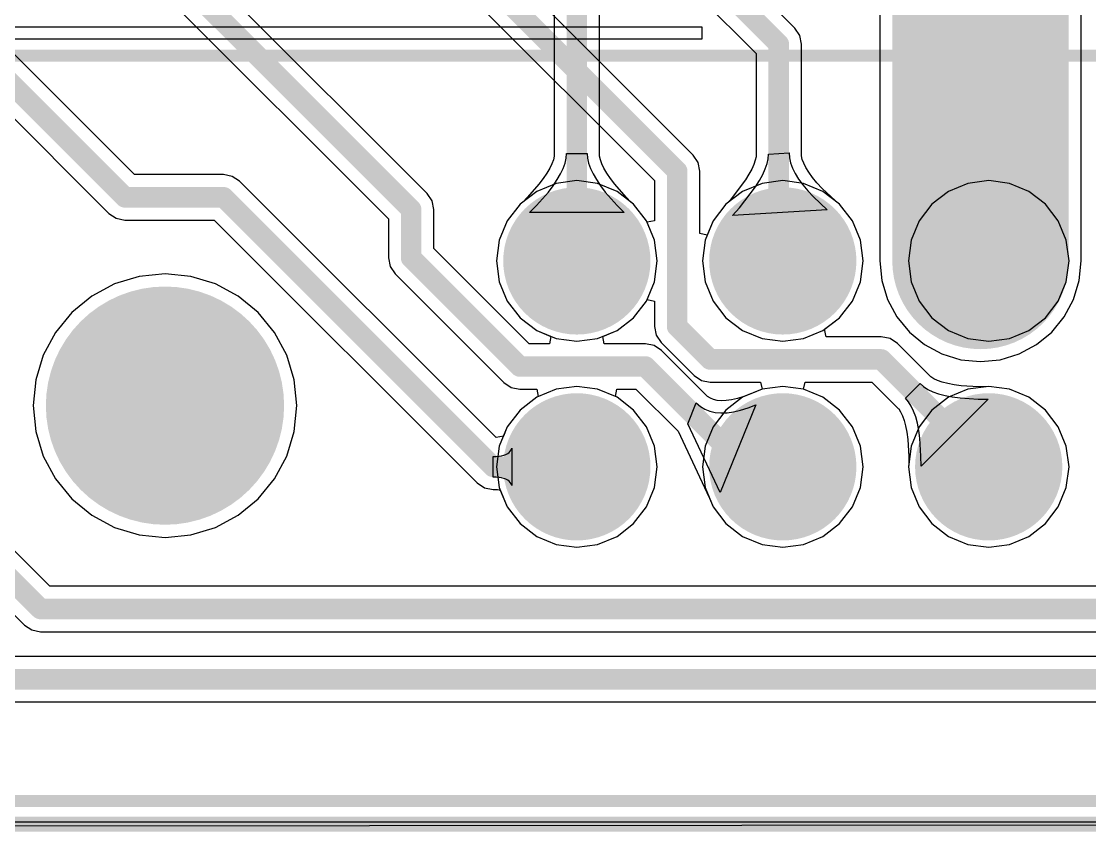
# Model space of a CAD drawing. Header units: millimetres. Extents: x 0.26 to 7.33, y 1.06 to 4.59.
# Drawn here: x 3.078 to 3.793, y 1.665 to 2.207 of the extents above; entities that cross this region are included whole.
import ezdxf

# ---------------------------------------------------------------- set-up
doc = ezdxf.new("R2010")
doc.units = ezdxf.units.MM
doc.header["$MEASUREMENT"] = 0
for name, color, linetype in [('BottomLayer', 5, 'Continuous'), ('BottomSolder', 6, 'Continuous'), ('Mechanical20', 56, 'Continuous'), ('MultiLayer', 9, 'Continuous'), ('PadHoleLayer', 156, 'Continuous'), ('TopLayer', 1, 'Continuous'), ('TopOverlay', 2, 'Continuous'), ('TopSolder', 216, 'Continuous')]:
    doc.layers.add(name, color=color, linetype=linetype)

# ---------------------------------------------------------------- blocks, each defined once
blk = doc.blocks.new('MX150_20_PIN_32')
at = {"layer": 'BottomLayer'}
for points, const_width in [([(-0.64272, 0.0689, 1), (-0.59744, 0.0689, 1)], 0.04528), ([(-0.50492, 0.0689, 1), (-0.45965, 0.0689, 1)], 0.04528), ([(-0.36713, 0.0689, 1), (-0.32185, 0.0689, 1)], 0.04528), ([(-0.91437, -0.02795, 1), (-0.87697, -0.02795, 1)], 0.0374), ([(-0.64272, -0.0689, 1), (-0.59744, -0.0689, 1)], 0.04528), ([(-0.50492, -0.0689, 1), (-0.45965, -0.0689, 1)], 0.04528), ([(-0.36713, -0.0689, 1), (-0.32185, -0.0689, 1)], 0.04528)]:
    blk.add_lwpolyline(points, format="xyb", close=True, dxfattribs=dict(at, const_width=const_width))
at = {"layer": 'BottomSolder'}
for points, const_width in [([(-0.64472, 0.0689, 1), (-0.59544, 0.0689, 1)], 0.04928), ([(-0.50692, 0.0689, 1), (-0.45765, 0.0689, 1)], 0.04928), ([(-0.36913, 0.0689, 1), (-0.31985, 0.0689, 1)], 0.04928), ([(-0.91637, -0.02795, 1), (-0.87497, -0.02795, 1)], 0.0414), ([(-0.64472, -0.0689, 1), (-0.59544, -0.0689, 1)], 0.04928), ([(-0.50692, -0.0689, 1), (-0.45765, -0.0689, 1)], 0.04928), ([(-0.36913, -0.0689, 1), (-0.31985, -0.0689, 1)], 0.04928)]:
    blk.add_lwpolyline(points, format="xyb", close=True, dxfattribs=dict(at, const_width=const_width))
at = {"layer": 'MultiLayer'}
for points, const_width in [([(-0.64272, 0.0689, 1), (-0.59744, 0.0689, 1)], 0.04528), ([(-0.50492, 0.0689, 1), (-0.45965, 0.0689, 1)], 0.04528), ([(-0.36713, 0.0689, 1), (-0.32185, 0.0689, 1)], 0.04528), ([(-0.91437, -0.02795, 1), (-0.87697, -0.02795, 1)], 0.0374), ([(-0.64272, -0.0689, 1), (-0.59744, -0.0689, 1)], 0.04528), ([(-0.50492, -0.0689, 1), (-0.45965, -0.0689, 1)], 0.04528), ([(-0.36713, -0.0689, 1), (-0.32185, -0.0689, 1)], 0.04528)]:
    blk.add_lwpolyline(points, format="xyb", close=True, dxfattribs=dict(at, const_width=const_width))
at = {"layer": 'PadHoleLayer'}
for points, const_width in [([(-0.63583, 0.0689, 1), (-0.60433, 0.0689, 1)], 0.0315), ([(-0.49803, 0.0689, 1), (-0.46654, 0.0689, 1)], 0.0315), ([(-0.36024, 0.0689, 1), (-0.32874, 0.0689, 1)], 0.0315), ([(-0.93553, -0.02795, 1), (-0.85581, -0.02795, 1)], 0.07972), ([(-0.63583, -0.0689, 1), (-0.60433, -0.0689, 1)], 0.0315), ([(-0.49803, -0.0689, 1), (-0.46654, -0.0689, 1)], 0.0315), ([(-0.36024, -0.0689, 1), (-0.32874, -0.0689, 1)], 0.0315)]:
    blk.add_lwpolyline(points, format="xyb", close=True, dxfattribs=dict(at, const_width=const_width))
at = {"layer": 'TopLayer'}
for points, const_width in [([(-0.64272, 0.0689, 1), (-0.59744, 0.0689, 1)], 0.04528), ([(-0.50492, 0.0689, 1), (-0.45965, 0.0689, 1)], 0.04528), ([(-0.36713, 0.0689, 1), (-0.32185, 0.0689, 1)], 0.04528), ([(-0.91437, -0.02795, 1), (-0.87697, -0.02795, 1)], 0.0374), ([(-0.64272, -0.0689, 1), (-0.59744, -0.0689, 1)], 0.04528), ([(-0.50492, -0.0689, 1), (-0.45965, -0.0689, 1)], 0.04528), ([(-0.36713, -0.0689, 1), (-0.32185, -0.0689, 1)], 0.04528)]:
    blk.add_lwpolyline(points, format="xyb", close=True, dxfattribs=dict(at, const_width=const_width))
at = {"layer": 'TopOverlay', "const_width": 0.008}
for points in [[(-1.08622, 0.2063), (1.0878, 0.2063)], [(-1.08622, -0.29252), (1.0878, -0.29252)]]:
    blk.add_lwpolyline(points, dxfattribs=at)
at = {"layer": 'TopSolder'}
for points, const_width in [([(-0.64472, 0.0689, 1), (-0.59544, 0.0689, 1)], 0.04928), ([(-0.50692, 0.0689, 1), (-0.45765, 0.0689, 1)], 0.04928), ([(-0.36913, 0.0689, 1), (-0.31985, 0.0689, 1)], 0.04928), ([(-0.91637, -0.02795, 1), (-0.87497, -0.02795, 1)], 0.0414), ([(-0.64472, -0.0689, 1), (-0.59544, -0.0689, 1)], 0.04928), ([(-0.50692, -0.0689, 1), (-0.45765, -0.0689, 1)], 0.04928), ([(-0.36913, -0.0689, 1), (-0.31985, -0.0689, 1)], 0.04928)]:
    blk.add_lwpolyline(points, format="xyb", close=True, dxfattribs=dict(at, const_width=const_width))

msp = doc.modelspace()

# ---------------------------------------------------------------- linework, layer by layer
at = {"layer": 'BottomLayer'}
for p, q in [((3.52773, 2.11773), (3.11073, 2.53473)), ((3.08927, 2.51327), (3.50182, 2.10071)), ((3.59573, 2.20273), (3.40818, 2.39029)), ((3.38227, 2.37327), (3.56982, 2.18571)), ((3.59903, 2.19781), (3.59573, 2.20273)), ((3.60018, 2.192), (3.59903, 2.19781)), ((3.60018, 2.11778), (3.60018, 2.192)), ((3.56982, 2.18571), (3.56982, 2.11697)), ((3.53103, 2.11281), (3.52773, 2.11773)), ((3.56978, 2.11652), (3.56928, 2.11425)), ((3.56982, 2.11697), (3.56978, 2.11652)), ((3.57787, 2.11532), (3.57811, 2.11835)), ((3.57811, 2.11835), (3.59189, 2.11917)), ((3.59189, 2.11917), (3.59214, 2.11593)), ((3.59214, 2.11593), (3.59291, 2.11257)), ((3.60023, 2.11716), (3.60018, 2.11778)), ((3.60075, 2.11488), (3.60023, 2.11716)), ((3.53218, 2.107), (3.53103, 2.11281)), ((3.56836, 2.11154), (3.56696, 2.10842)), ((3.56928, 2.11425), (3.56836, 2.11154)), ((3.57595, 2.10854), (3.57715, 2.11205)), ((3.57715, 2.11205), (3.57787, 2.11532)), ((3.59291, 2.11257), (3.59419, 2.10907)), ((3.59419, 2.10907), (3.59597, 2.10545)), ((3.6017, 2.11229), (3.60075, 2.11488)), ((3.60312, 2.1094), (3.6017, 2.11229)), ((3.60506, 2.10624), (3.60312, 2.1094)), ((3.53218, 2.06522), (3.53218, 2.107)), ((3.56506, 2.10493), (3.56277, 2.10125)), ((3.56696, 2.10842), (3.56506, 2.10493)), ((3.57212, 2.10082), (3.57427, 2.1048)), ((3.57427, 2.1048), (3.57595, 2.10854)), ((3.59597, 2.10545), (3.59827, 2.10171)), ((3.59827, 2.10171), (3.60107, 2.09784)), ((3.60752, 2.10284), (3.60506, 2.10624)), ((3.61052, 2.09922), (3.60752, 2.10284)), ((3.43598, 2.09883), (3.42302, 2.09347)), ((3.44989, 2.10066), (3.43598, 2.09883)), ((3.46379, 2.09883), (3.44989, 2.10066)), ((3.47675, 2.09347), (3.46379, 2.09883)), ((3.50182, 2.10071), (3.50182, 2.07383)), ((3.56277, 2.10125), (3.55238, 2.08768)), ((3.55869, 2.0825), (3.56948, 2.0966)), ((3.56948, 2.0966), (3.57212, 2.10082)), ((3.60107, 2.09784), (3.60439, 2.09384)), ((3.61401, 2.09546), (3.61052, 2.09922)), ((3.62299, 2.08703), (3.61401, 2.09546)), ((3.71157, 2.09883), (3.69861, 2.09347)), ((3.72548, 2.10066), (3.71157, 2.09883)), ((3.73938, 2.09883), (3.72548, 2.10066)), ((3.75234, 2.09347), (3.73938, 2.09883)), ((3.42302, 2.09347), (3.41189, 2.08493)), ((3.48788, 2.08493), (3.47675, 2.09347)), ((3.55238, 2.08768), (3.5505, 2.08555)), ((3.60439, 2.09384), (3.60822, 2.08971)), ((3.60822, 2.08971), (3.6174, 2.08108)), ((3.69861, 2.09347), (3.68748, 2.08493)), ((3.76347, 2.08493), (3.75234, 2.09347)), ((3.41189, 2.08493), (3.40335, 2.0738)), ((3.49642, 2.0738), (3.48788, 2.08493)), ((3.54968, 2.08493), (3.54115, 2.0738)), ((3.5505, 2.08555), (3.54968, 2.08493)), ((3.55413, 2.07733), (3.55869, 2.0825)), ((3.6174, 2.08108), (3.55413, 2.07733)), ((3.62305, 2.08694), (3.62299, 2.08703)), ((3.62568, 2.08493), (3.62305, 2.08694)), ((3.63422, 2.0738), (3.62568, 2.08493)), ((3.68748, 2.08493), (3.67894, 2.0738)), ((3.77201, 2.0738), (3.76347, 2.08493)), ((3.40335, 2.0738), (3.39798, 2.06084)), ((3.49682, 2.07284), (3.49642, 2.0738)), ((3.50182, 2.07383), (3.49682, 2.07284)), ((3.54115, 2.0738), (3.53718, 2.06423)), ((3.63959, 2.06084), (3.63422, 2.0738)), ((3.67894, 2.0738), (3.67357, 2.06084)), ((3.77738, 2.06084), (3.77201, 2.0738)), ((3.39798, 2.06084), (3.39615, 2.04693)), ((3.53718, 2.06423), (3.53218, 2.06522)), ((3.64142, 2.04693), (3.63959, 2.06084)), ((3.67357, 2.06084), (3.67174, 2.04693)), ((3.77921, 2.04693), (3.77738, 2.06084)), ((3.39615, 2.04693), (3.39798, 2.03302)), ((3.63959, 2.03302), (3.64142, 2.04693)), ((3.67174, 2.04693), (3.67357, 2.03302)), ((3.77738, 2.03302), (3.77921, 2.04693)), ((3.1743, 2.03823), (3.1571, 2.03653)), ((3.19149, 2.03653), (3.1743, 2.03823)), ((3.14056, 2.03152), (3.12532, 2.02337)), ((3.1571, 2.03653), (3.14056, 2.03152)), ((3.20803, 2.03152), (3.19149, 2.03653)), ((3.22327, 2.02337), (3.20803, 2.03152)), ((3.39798, 2.03302), (3.40335, 2.02006)), ((3.63422, 2.02006), (3.63959, 2.03302)), ((3.67357, 2.03302), (3.67894, 2.02006)), ((3.77201, 2.02006), (3.77738, 2.03302)), ((3.12532, 2.02337), (3.11197, 2.01241)), ((3.23663, 2.01241), (3.22327, 2.02337)), ((3.40335, 2.02006), (3.41189, 2.00893)), ((3.48788, 2.00893), (3.49642, 2.02006)), ((3.49642, 2.02006), (3.49682, 2.02102)), ((3.49682, 2.02102), (3.50182, 2.02002)), ((3.50182, 2.02002), (3.50182, 2.003)), ((3.62568, 2.00893), (3.63422, 2.02006)), ((3.67894, 2.02006), (3.68748, 2.00893)), ((3.76347, 2.00893), (3.77201, 2.02006)), ((3.11197, 2.01241), (3.101, 1.99905)), ((3.24759, 1.99905), (3.23663, 2.01241)), ((3.41189, 2.00893), (3.42302, 2.00039)), ((3.47675, 2.00039), (3.48788, 2.00893)), ((3.61558, 2.00118), (3.62568, 2.00893)), ((3.68748, 2.00893), (3.69861, 2.00039)), ((3.75234, 2.00039), (3.76347, 2.00893)), ((3.50182, 2.003), (3.50297, 1.99719)), ((3.101, 1.99905), (3.09286, 1.98381)), ((3.25573, 1.98381), (3.24759, 1.99905)), ((3.42302, 2.00039), (3.43598, 1.99502)), ((3.43598, 1.99502), (3.44989, 1.99319)), ((3.44989, 1.99319), (3.46379, 1.99502)), ((3.46379, 1.99502), (3.47675, 2.00039)), ((3.50297, 1.99719), (3.50627, 1.99227)), ((3.61668, 1.99618), (3.61558, 2.00118)), ((3.65361, 1.99618), (3.61668, 1.99618)), ((3.65942, 1.99503), (3.65361, 1.99618)), ((3.66435, 1.99173), (3.65942, 1.99503)), ((3.69861, 2.00039), (3.71157, 1.99502)), ((3.71157, 1.99502), (3.72548, 1.99319)), ((3.72548, 1.99319), (3.73938, 1.99502)), ((3.73938, 1.99502), (3.75234, 2.00039)), ((3.50627, 1.99227), (3.52827, 1.97027)), ((3.68634, 1.96974), (3.66435, 1.99173)), ((3.09286, 1.98381), (3.08784, 1.96728)), ((3.26075, 1.96728), (3.25573, 1.98381)), ((3.08784, 1.96728), (3.08615, 1.95008)), ((3.26244, 1.95008), (3.26075, 1.96728)), ((3.52827, 1.97027), (3.53319, 1.96697)), ((3.53319, 1.96697), (3.539, 1.96582)), ((3.539, 1.96582), (3.57281, 1.96582)), ((3.57281, 1.96582), (3.57377, 1.96104)), ((3.60159, 1.96104), (3.60255, 1.96582)), ((3.60255, 1.96582), (3.64732, 1.96582)), ((3.64732, 1.96582), (3.66487, 1.94827)), ((3.68675, 1.96939), (3.68634, 1.96974)), ((3.68873, 1.96813), (3.68675, 1.96939)), ((3.69127, 1.96692), (3.68873, 1.96813)), ((3.6944, 1.96579), (3.69127, 1.96692)), ((3.69812, 1.9648), (3.6944, 1.96579)), ((3.43598, 1.96104), (3.42302, 1.95567)), ((3.44989, 1.96287), (3.43598, 1.96104)), ((3.46379, 1.96104), (3.44989, 1.96287)), ((3.47675, 1.95567), (3.46379, 1.96104)), ((3.57377, 1.96104), (3.56081, 1.95567)), ((3.61455, 1.95567), (3.60159, 1.96104)), ((3.66975, 1.95511), (3.6795, 1.96486)), ((3.6795, 1.96486), (3.6819, 1.96281)), ((3.6819, 1.96281), (3.68477, 1.96098)), ((3.68477, 1.96098), (3.68813, 1.95938)), ((3.68813, 1.95938), (3.69196, 1.958)), ((3.70239, 1.96396), (3.69812, 1.9648)), ((3.70714, 1.96332), (3.70239, 1.96396)), ((3.7186, 1.9626), (3.70714, 1.96332)), ((3.72324, 1.96258), (3.7186, 1.9626)), ((3.72548, 1.96287), (3.72324, 1.96258)), ((3.73938, 1.96104), (3.72548, 1.96287)), ((3.75234, 1.95567), (3.73938, 1.96104)), ((3.42302, 1.95567), (3.41189, 1.94713)), ((3.48788, 1.94713), (3.47675, 1.95567)), ((3.56081, 1.95567), (3.54968, 1.94713)), ((3.62568, 1.94713), (3.61455, 1.95567)), ((3.6718, 1.95271), (3.66975, 1.95511)), ((3.67363, 1.94984), (3.6718, 1.95271)), ((3.72502, 1.95441), (3.6802, 1.90959)), ((3.69196, 1.958), (3.69628, 1.95685)), ((3.69628, 1.95685), (3.70107, 1.95591)), ((3.70107, 1.95591), (3.70634, 1.9552)), ((3.70634, 1.9552), (3.71832, 1.95445)), ((3.71832, 1.95445), (3.72502, 1.95441)), ((3.76347, 1.94713), (3.75234, 1.95567)), ((3.08615, 1.95008), (3.08784, 1.93288)), ((3.26075, 1.93288), (3.26244, 1.95008)), ((3.41189, 1.94713), (3.40335, 1.936)), ((3.49642, 1.936), (3.48788, 1.94713)), ((3.54968, 1.94713), (3.54115, 1.936)), ((3.63422, 1.936), (3.62568, 1.94713)), ((3.66487, 1.94827), (3.66522, 1.94786)), ((3.66522, 1.94786), (3.66648, 1.94588)), ((3.66648, 1.94588), (3.66769, 1.94334)), ((3.67523, 1.94648), (3.67363, 1.94984)), ((3.67661, 1.94265), (3.67523, 1.94648)), ((3.77201, 1.936), (3.76347, 1.94713)), ((3.66769, 1.94334), (3.66882, 1.94021)), ((3.66882, 1.94021), (3.66981, 1.93649)), ((3.67776, 1.93833), (3.67661, 1.94265)), ((3.6787, 1.93354), (3.67776, 1.93833)), ((3.08784, 1.93288), (3.09286, 1.91635)), ((3.25573, 1.91635), (3.26075, 1.93288)), ((3.40335, 1.936), (3.39798, 1.92304)), ((3.50179, 1.92304), (3.49642, 1.936)), ((3.54115, 1.936), (3.53578, 1.92304)), ((3.63959, 1.92304), (3.63422, 1.936)), ((3.66981, 1.93649), (3.67065, 1.93222)), ((3.67065, 1.93222), (3.67129, 1.92747)), ((3.67941, 1.92827), (3.6787, 1.93354)), ((3.77738, 1.92304), (3.77201, 1.936)), ((3.39798, 1.92304), (3.39615, 1.90913)), ((3.50362, 1.90913), (3.50179, 1.92304)), ((3.53578, 1.92304), (3.53395, 1.90913)), ((3.64142, 1.90913), (3.63959, 1.92304)), ((3.67129, 1.92747), (3.67201, 1.91601)), ((3.68016, 1.91629), (3.67941, 1.92827)), ((3.77921, 1.90913), (3.77738, 1.92304)), ((3.09286, 1.91635), (3.101, 1.90111)), ((3.24759, 1.90111), (3.25573, 1.91635)), ((3.67201, 1.91601), (3.67204, 1.91137)), ((3.6802, 1.90959), (3.68016, 1.91629)), ((3.39615, 1.90913), (3.39798, 1.89523)), ((3.50179, 1.89523), (3.50362, 1.90913)), ((3.53395, 1.90913), (3.53578, 1.89523)), ((3.63959, 1.89523), (3.64142, 1.90913)), ((3.67204, 1.91137), (3.67174, 1.90913)), ((3.67174, 1.90913), (3.67357, 1.89523)), ((3.77738, 1.89523), (3.77921, 1.90913)), ((3.09729, 1.82918), (3.02018, 1.90629)), ((3.101, 1.90111), (3.11197, 1.88775)), ((3.23663, 1.88775), (3.24759, 1.90111)), ((3.39798, 1.89523), (3.40335, 1.88227)), ((3.49642, 1.88227), (3.50179, 1.89523)), ((3.53578, 1.89523), (3.54115, 1.88227)), ((3.63422, 1.88227), (3.63959, 1.89523)), ((3.67357, 1.89523), (3.67894, 1.88227)), ((3.77201, 1.88227), (3.77738, 1.89523)), ((2.99427, 1.88927), (3.08026, 1.80327)), ((3.11197, 1.88775), (3.12532, 1.87679)), ((3.22327, 1.87679), (3.23663, 1.88775)), ((3.40335, 1.88227), (3.41189, 1.87114)), ((3.48788, 1.87114), (3.49642, 1.88227)), ((3.54115, 1.88227), (3.54968, 1.87114)), ((3.62568, 1.87114), (3.63422, 1.88227)), ((3.67894, 1.88227), (3.68748, 1.87114)), ((3.76347, 1.87114), (3.77201, 1.88227)), ((3.12532, 1.87679), (3.14056, 1.86864)), ((3.20803, 1.86864), (3.22327, 1.87679)), ((3.14056, 1.86864), (3.1571, 1.86362)), ((3.19149, 1.86362), (3.20803, 1.86864)), ((3.41189, 1.87114), (3.42302, 1.8626)), ((3.47675, 1.8626), (3.48788, 1.87114)), ((3.54968, 1.87114), (3.56081, 1.8626)), ((3.61455, 1.8626), (3.62568, 1.87114)), ((3.68748, 1.87114), (3.69861, 1.8626)), ((3.75234, 1.8626), (3.76347, 1.87114)), ((3.1571, 1.86362), (3.1743, 1.86193)), ((3.1743, 1.86193), (3.19149, 1.86362)), ((3.42302, 1.8626), (3.43598, 1.85723)), ((3.46379, 1.85723), (3.47675, 1.8626)), ((3.56081, 1.8626), (3.57377, 1.85723)), ((3.60159, 1.85723), (3.61455, 1.8626)), ((3.69861, 1.8626), (3.71157, 1.85723)), ((3.73938, 1.85723), (3.75234, 1.8626)), ((3.43598, 1.85723), (3.44989, 1.8554)), ((3.44989, 1.8554), (3.46379, 1.85723)), ((3.57377, 1.85723), (3.58768, 1.8554)), ((3.58768, 1.8554), (3.60159, 1.85723)), ((3.71157, 1.85723), (3.72548, 1.8554)), ((3.72548, 1.8554), (3.73938, 1.85723)), ((3.82171, 1.82918), (3.09729, 1.82918)), ((3.08026, 1.80327), (3.08027, 1.80327)), ((3.08027, 1.80327), (3.08519, 1.79997)), ((3.08519, 1.79997), (3.091, 1.79882)), ((3.091, 1.79882), (3.091, 1.79882)), ((3.091, 1.79882), (3.828, 1.79882)), ((7.325, 1.6725), (0.27754, 1.6663))]:
    msp.add_line(p, q, dxfattribs=at)
at = {"layer": 'BottomLayer', "const_width": 0.01378}
for points in [[(3.1, 2.524), (3.517, 2.107)], [(3.393, 2.384), (3.585, 2.192)], [(3.585, 2.069), (3.585, 2.192)], [(3.517, 2.003), (3.517, 2.107)], [(3.58768, 2.04693), (3.58768, 2.06229)], [(3.517, 2.003), (3.539, 1.981)], [(3.539, 1.981), (3.65361, 1.981)], [(3.65361, 1.981), (3.72548, 1.90913)], [(3.005, 1.9), (3.091, 1.814)], [(3.091, 1.814), (3.828, 1.814)]]:
    msp.add_lwpolyline(points, dxfattribs=at)
at = {"layer": 'BottomLayer', "const_width": 0.00689}
for points in [[(3.58156, 2.192, 1), (3.58844, 2.192, 1)], [(3.58156, 2.192, 1), (3.58844, 2.192, 1)], [(3.51356, 2.107, 1), (3.52044, 2.107, 1)], [(3.51356, 2.107, 1), (3.52044, 2.107, 1)], [(3.58156, 2.069, 1), (3.58844, 2.069, 1)], [(3.58424, 2.06229, 1), (3.59113, 2.06229, 1)], [(3.58424, 2.04693, 1), (3.59113, 2.04693, 1)], [(3.51356, 2.003, 1), (3.52044, 2.003, 1)], [(3.51356, 2.003, 1), (3.52044, 2.003, 1)], [(3.53556, 1.981, 1), (3.54244, 1.981, 1)], [(3.53556, 1.981, 1), (3.54244, 1.981, 1)], [(3.65017, 1.981, 1), (3.65706, 1.981, 1)], [(3.65017, 1.981, 1), (3.65706, 1.981, 1)], [(3.72203, 1.90913, 1), (3.72892, 1.90913, 1)], [(3.08756, 1.814, 1), (3.09444, 1.814, 1)], [(3.08756, 1.814, 1), (3.09444, 1.814, 1)]]:
    msp.add_lwpolyline(points, format="xyb", close=True, dxfattribs=at)
at = {"layer": 'Mechanical20', "const_width": 0.01}
msp.add_lwpolyline([(0.302, 1.67), (7.325, 1.67)], dxfattribs=at)
at = {"layer": 'TopLayer'}
for p, q in [((3.78738, 2.04693), (3.78738, 2.428)), ((3.34973, 2.09203), (3.02418, 2.41759)), ((3.1538, 2.10467), (2.84318, 2.41529)), ((2.81727, 2.39826), (3.13677, 2.07876)), ((2.99827, 2.40056), (3.32382, 2.07501)), ((3.65262, 2.40009), (3.65262, 2.04693)), ((3.46507, 2.11745), (3.46507, 2.23111)), ((3.4347, 2.22483), (3.4347, 2.11745)), ((3.43466, 2.11692), (3.43415, 2.11463)), ((3.4347, 2.11745), (3.43466, 2.11692)), ((3.44275, 2.1157), (3.443, 2.11884)), ((3.443, 2.11884), (3.45678, 2.11884)), ((3.45678, 2.11884), (3.45702, 2.1157)), ((3.46511, 2.11692), (3.46507, 2.11745)), ((3.46562, 2.11463), (3.46511, 2.11692)), ((3.43179, 2.10896), (3.42987, 2.10564)), ((3.43321, 2.11197), (3.43179, 2.10896)), ((3.43415, 2.11463), (3.43321, 2.11197)), ((3.43903, 2.10518), (3.44076, 2.10887)), ((3.44076, 2.10887), (3.442, 2.11237)), ((3.442, 2.11237), (3.44275, 2.1157)), ((3.45702, 2.1157), (3.45777, 2.11237)), ((3.45777, 2.11237), (3.45901, 2.10887)), ((3.45901, 2.10887), (3.46074, 2.10518)), ((3.46656, 2.11197), (3.46562, 2.11463)), ((3.46798, 2.10896), (3.46656, 2.11197)), ((3.4699, 2.10564), (3.46798, 2.10896)), ((3.21351, 2.10467), (3.1538, 2.10467)), ((3.21932, 2.10352), (3.21351, 2.10467)), ((3.22424, 2.10023), (3.21932, 2.10352)), ((3.42744, 2.10202), (3.42453, 2.09821)), ((3.42987, 2.10564), (3.42744, 2.10202)), ((3.4368, 2.10131), (3.43903, 2.10518)), ((3.46074, 2.10518), (3.46298, 2.10131)), ((3.47234, 2.10202), (3.4699, 2.10564)), ((3.47524, 2.09821), (3.47234, 2.10202)), ((3.39581, 1.92866), (3.22424, 2.10023)), ((3.42453, 2.09821), (3.41694, 2.0896)), ((3.43084, 2.09304), (3.43407, 2.09727)), ((3.43407, 2.09727), (3.4368, 2.10131)), ((3.46298, 2.10131), (3.4657, 2.09727)), ((3.4657, 2.09727), (3.46893, 2.09304)), ((3.48283, 2.0896), (3.47524, 2.09821)), ((3.57377, 2.09883), (3.56081, 2.09347)), ((3.58768, 2.10066), (3.57377, 2.09883)), ((3.60159, 2.09883), (3.58768, 2.10066)), ((3.61455, 2.09347), (3.60159, 2.09883)), ((3.35303, 2.08711), (3.34973, 2.09203)), ((3.41694, 2.0896), (3.41368, 2.0863)), ((3.42291, 2.08403), (3.43084, 2.09304)), ((3.46893, 2.09304), (3.47687, 2.08403)), ((3.4861, 2.0863), (3.48283, 2.0896)), ((3.56081, 2.09347), (3.54968, 2.08493)), ((3.62568, 2.08493), (3.61455, 2.09347)), ((3.35418, 2.0813), (3.35303, 2.08711)), ((3.35418, 2.05529), (3.35418, 2.0813)), ((3.35418, 2.0813), (3.35418, 2.0813)), ((3.41189, 2.08493), (3.40335, 2.0738)), ((3.41368, 2.0863), (3.41189, 2.08493)), ((3.41819, 2.07926), (3.42291, 2.08403)), ((3.47687, 2.08403), (3.48158, 2.07926)), ((3.48788, 2.08493), (3.4861, 2.0863)), ((3.49642, 2.0738), (3.48788, 2.08493)), ((3.54968, 2.08493), (3.54115, 2.0738)), ((3.63422, 2.0738), (3.62568, 2.08493)), ((3.13677, 2.07876), (3.1417, 2.07547)), ((3.1417, 2.07547), (3.14751, 2.07431)), ((3.14751, 2.07431), (3.20722, 2.07431)), ((3.20722, 2.07431), (3.38313, 1.8984)), ((3.32382, 2.07501), (3.32382, 2.049)), ((3.40335, 2.0738), (3.39798, 2.06084)), ((3.48158, 2.07926), (3.41819, 2.07926)), ((3.50179, 2.06084), (3.49642, 2.0738)), ((3.54115, 2.0738), (3.53578, 2.06084)), ((3.63959, 2.06084), (3.63422, 2.0738)), ((3.39798, 2.06084), (3.39615, 2.04693)), ((3.50362, 2.04693), (3.50179, 2.06084)), ((3.53578, 2.06084), (3.53395, 2.04693)), ((3.64142, 2.04693), (3.63959, 2.06084)), ((3.41801, 1.99146), (3.35418, 2.05529)), ((3.32382, 2.049), (3.32497, 2.04319)), ((3.39615, 2.04693), (3.39798, 2.03302)), ((3.50179, 2.03302), (3.50362, 2.04693)), ((3.53395, 2.04693), (3.53578, 2.03302)), ((3.63959, 2.03302), (3.64142, 2.04693)), ((3.65262, 2.04693), (3.65392, 2.03378)), ((3.78608, 2.03378), (3.78738, 2.04693)), ((3.1743, 2.03823), (3.1571, 2.03653)), ((3.19149, 2.03653), (3.1743, 2.03823)), ((3.32497, 2.04319), (3.32827, 2.03827)), ((3.32827, 2.03827), (3.40099, 1.96554)), ((3.14056, 2.03152), (3.12532, 2.02337)), ((3.1571, 2.03653), (3.14056, 2.03152)), ((3.20803, 2.03152), (3.19149, 2.03653)), ((3.22327, 2.02337), (3.20803, 2.03152)), ((3.39798, 2.03302), (3.40335, 2.02006)), ((3.49642, 2.02006), (3.50179, 2.03302)), ((3.53578, 2.03302), (3.54115, 2.02006)), ((3.63422, 2.02006), (3.63959, 2.03302)), ((3.65392, 2.03378), (3.65775, 2.02114)), ((3.78225, 2.02114), (3.78608, 2.03378)), ((3.12532, 2.02337), (3.11197, 2.01241)), ((3.23663, 2.01241), (3.22327, 2.02337)), ((3.40335, 2.02006), (3.41189, 2.00893)), ((3.48788, 2.00893), (3.49642, 2.02006)), ((3.54115, 2.02006), (3.54968, 2.00893)), ((3.62568, 2.00893), (3.63422, 2.02006)), ((3.65775, 2.02114), (3.66398, 2.0095)), ((3.77602, 2.0095), (3.78225, 2.02114)), ((3.11197, 2.01241), (3.101, 1.99905)), ((3.24759, 1.99905), (3.23663, 2.01241)), ((3.41189, 2.00893), (3.42302, 2.00039)), ((3.47675, 2.00039), (3.48788, 2.00893)), ((3.54968, 2.00893), (3.56081, 2.00039)), ((3.61455, 2.00039), (3.62568, 2.00893)), ((3.66398, 2.0095), (3.67236, 1.99928)), ((3.76764, 1.99928), (3.77602, 2.0095)), ((3.101, 1.99905), (3.09286, 1.98381)), ((3.25573, 1.98381), (3.24759, 1.99905)), ((3.42302, 2.00039), (3.43251, 1.99646)), ((3.43251, 1.99646), (3.43152, 1.99146)), ((3.46726, 1.99646), (3.47675, 2.00039)), ((3.46825, 1.99146), (3.46726, 1.99646)), ((3.56081, 2.00039), (3.57377, 1.99502)), ((3.57377, 1.99502), (3.58768, 1.99319)), ((3.58768, 1.99319), (3.60159, 1.99502)), ((3.60159, 1.99502), (3.61455, 2.00039)), ((3.67236, 1.99928), (3.68257, 1.99091)), ((3.75743, 1.99091), (3.76764, 1.99928)), ((3.43152, 1.99146), (3.41801, 1.99146)), ((3.49572, 1.99146), (3.46825, 1.99146)), ((3.50153, 1.9903), (3.49572, 1.99146)), ((3.50646, 1.98701), (3.50153, 1.9903)), ((3.68257, 1.99091), (3.69421, 1.98468)), ((3.74579, 1.98468), (3.75743, 1.99091)), ((3.09286, 1.98381), (3.08784, 1.96728)), ((3.26075, 1.96728), (3.25573, 1.98381)), ((3.53671, 1.95676), (3.50646, 1.98701)), ((3.69421, 1.98468), (3.70685, 1.98084)), ((3.70685, 1.98084), (3.72, 1.97955)), ((3.72, 1.97955), (3.73315, 1.98084)), ((3.73315, 1.98084), (3.74579, 1.98468)), ((3.08784, 1.96728), (3.08615, 1.95008)), ((3.26244, 1.95008), (3.26075, 1.96728)), ((3.40099, 1.96554), (3.40099, 1.96554)), ((3.40099, 1.96554), (3.40591, 1.96225)), ((3.40591, 1.96225), (3.41172, 1.9611)), ((3.41172, 1.9611), (3.42306, 1.9611)), ((3.42306, 1.9611), (3.42405, 1.9561)), ((3.47572, 1.9561), (3.47672, 1.9611)), ((3.47672, 1.9611), (3.48943, 1.9611)), ((3.48943, 1.9611), (3.51763, 1.9329)), ((3.57377, 1.96104), (3.56741, 1.9584)), ((3.58768, 1.96287), (3.57377, 1.96104)), ((3.60159, 1.96104), (3.58768, 1.96287)), ((3.61455, 1.95567), (3.60159, 1.96104)), ((3.71157, 1.96104), (3.69861, 1.95567)), ((3.72548, 1.96287), (3.71157, 1.96104)), ((3.73938, 1.96104), (3.72548, 1.96287)), ((3.75234, 1.95567), (3.73938, 1.96104)), ((3.42302, 1.95567), (3.41189, 1.94713)), ((3.42405, 1.9561), (3.42302, 1.95567)), ((3.47675, 1.95567), (3.47572, 1.9561)), ((3.48788, 1.94713), (3.47675, 1.95567)), ((3.52424, 1.93801), (3.52982, 1.95192)), ((3.52982, 1.95192), (3.53254, 1.94959)), ((3.53736, 1.9562), (3.53671, 1.95676)), ((3.53925, 1.95504), (3.53736, 1.9562)), ((3.54135, 1.95418), (3.53925, 1.95504)), ((3.54375, 1.9536), (3.54135, 1.95418)), ((3.54651, 1.95333), (3.54375, 1.9536)), ((3.54969, 1.95343), (3.54651, 1.95333)), ((3.55329, 1.95393), (3.54969, 1.95343)), ((3.5573, 1.95487), (3.55329, 1.95393)), ((3.5617, 1.95629), (3.5573, 1.95487)), ((3.56671, 1.95827), (3.5617, 1.95629)), ((3.56741, 1.9584), (3.56671, 1.95827)), ((3.62568, 1.94713), (3.61455, 1.95567)), ((3.69861, 1.95567), (3.68748, 1.94713)), ((3.76347, 1.94713), (3.75234, 1.95567)), ((3.08615, 1.95008), (3.08784, 1.93288)), ((3.26075, 1.93288), (3.26244, 1.95008)), ((3.41189, 1.94713), (3.40335, 1.936)), ((3.49642, 1.936), (3.48788, 1.94713)), ((3.53254, 1.94959), (3.53554, 1.94775)), ((3.53554, 1.94775), (3.53883, 1.94639)), ((3.53883, 1.94639), (3.5424, 1.94553)), ((3.5424, 1.94553), (3.54624, 1.94517)), ((3.56972, 1.95069), (3.54577, 1.89201)), ((3.54624, 1.94517), (3.55038, 1.94529)), ((3.55038, 1.94529), (3.55479, 1.9459)), ((3.55479, 1.9459), (3.55948, 1.94701)), ((3.55948, 1.94701), (3.56446, 1.94861)), ((3.56446, 1.94861), (3.56972, 1.95069)), ((3.63422, 1.936), (3.62568, 1.94713)), ((3.68748, 1.94713), (3.67894, 1.936)), ((3.77201, 1.936), (3.76347, 1.94713)), ((3.54577, 1.89201), (3.52424, 1.93801)), ((3.08784, 1.93288), (3.09286, 1.91635)), ((3.25573, 1.91635), (3.26075, 1.93288)), ((3.40335, 1.936), (3.40071, 1.92964)), ((3.50179, 1.92304), (3.49642, 1.936)), ((3.51763, 1.9329), (3.53838, 1.88855)), ((3.63959, 1.92304), (3.63422, 1.936)), ((3.67894, 1.936), (3.67357, 1.92304)), ((3.77738, 1.92304), (3.77201, 1.936)), ((3.40071, 1.92964), (3.39581, 1.92866)), ((3.50362, 1.90913), (3.50179, 1.92304)), ((3.64142, 1.90913), (3.63959, 1.92304)), ((3.67357, 1.92304), (3.67174, 1.90913)), ((3.77921, 1.90913), (3.77738, 1.92304)), ((3.09286, 1.91635), (3.101, 1.90111)), ((3.24759, 1.90111), (3.25573, 1.91635)), ((3.39387, 1.91602), (3.39595, 1.91608)), ((3.39387, 1.90224), (3.39387, 1.91602)), ((3.39595, 1.91608), (3.39785, 1.91625)), ((3.39785, 1.91625), (3.39957, 1.91653)), ((3.39957, 1.91653), (3.40109, 1.91693)), ((3.40109, 1.91693), (3.40244, 1.91744)), ((3.40244, 1.91744), (3.4036, 1.91806)), ((3.4036, 1.91806), (3.40457, 1.91879)), ((3.40457, 1.91879), (3.40536, 1.91964)), ((3.40536, 1.91964), (3.40596, 1.9206)), ((3.40596, 1.9206), (3.40638, 1.92167)), ((3.40638, 1.92167), (3.40638, 1.8966)), ((3.50179, 1.89523), (3.50362, 1.90913)), ((3.63959, 1.89523), (3.64142, 1.90913)), ((3.67174, 1.90913), (3.67357, 1.89523)), ((3.77738, 1.89523), (3.77921, 1.90913)), ((3.39595, 1.90219), (3.39387, 1.90224)), ((3.39785, 1.90202), (3.39595, 1.90219)), ((3.39957, 1.90174), (3.39785, 1.90202)), ((3.40109, 1.90134), (3.39957, 1.90174)), ((3.101, 1.90111), (3.11197, 1.88775)), ((3.23663, 1.88775), (3.24759, 1.90111)), ((3.38313, 1.8984), (3.38806, 1.89511)), ((3.38806, 1.89511), (3.39387, 1.89395)), ((3.40244, 1.90083), (3.40109, 1.90134)), ((3.4036, 1.90021), (3.40244, 1.90083)), ((3.40457, 1.89948), (3.4036, 1.90021)), ((3.40536, 1.89863), (3.40457, 1.89948)), ((3.40596, 1.89767), (3.40536, 1.89863)), ((3.40638, 1.8966), (3.40596, 1.89767)), ((3.49642, 1.88227), (3.50179, 1.89523)), ((3.63422, 1.88227), (3.63959, 1.89523)), ((3.67357, 1.89523), (3.67894, 1.88227)), ((3.77201, 1.88227), (3.77738, 1.89523)), ((3.11197, 1.88775), (3.12532, 1.87679)), ((3.22327, 1.87679), (3.23663, 1.88775)), ((3.39387, 1.89395), (3.39647, 1.89395)), ((3.39647, 1.89395), (3.39683, 1.89392)), ((3.39683, 1.89392), (3.39788, 1.89375)), ((3.39788, 1.89375), (3.39862, 1.89355)), ((3.39862, 1.89355), (3.39868, 1.89353)), ((3.39868, 1.89353), (3.40335, 1.88227)), ((3.53838, 1.88855), (3.53875, 1.88805)), ((3.53875, 1.88805), (3.54115, 1.88227)), ((3.40335, 1.88227), (3.41189, 1.87114)), ((3.48788, 1.87114), (3.49642, 1.88227)), ((3.54115, 1.88227), (3.54968, 1.87114)), ((3.62568, 1.87114), (3.63422, 1.88227)), ((3.67894, 1.88227), (3.68748, 1.87114)), ((3.76347, 1.87114), (3.77201, 1.88227)), ((3.12532, 1.87679), (3.14056, 1.86864)), ((3.20803, 1.86864), (3.22327, 1.87679)), ((3.14056, 1.86864), (3.1571, 1.86362)), ((3.19149, 1.86362), (3.20803, 1.86864)), ((3.41189, 1.87114), (3.42302, 1.8626)), ((3.47675, 1.8626), (3.48788, 1.87114)), ((3.54968, 1.87114), (3.56081, 1.8626)), ((3.61455, 1.8626), (3.62568, 1.87114)), ((3.68748, 1.87114), (3.69861, 1.8626)), ((3.75234, 1.8626), (3.76347, 1.87114)), ((3.1571, 1.86362), (3.1743, 1.86193)), ((3.1743, 1.86193), (3.19149, 1.86362)), ((3.42302, 1.8626), (3.43598, 1.85723)), ((3.46379, 1.85723), (3.47675, 1.8626)), ((3.56081, 1.8626), (3.57377, 1.85723)), ((3.60159, 1.85723), (3.61455, 1.8626)), ((3.69861, 1.8626), (3.71157, 1.85723)), ((3.73938, 1.85723), (3.75234, 1.8626)), ((3.43598, 1.85723), (3.44989, 1.8554)), ((3.44989, 1.8554), (3.46379, 1.85723)), ((3.57377, 1.85723), (3.58768, 1.8554)), ((3.58768, 1.8554), (3.60159, 1.85723)), ((3.71157, 1.85723), (3.72548, 1.8554)), ((3.72548, 1.8554), (3.73938, 1.85723)), ((4.12401, 1.78218), (3.07329, 1.78218)), ((3.067, 1.75182), (4.1303, 1.75182)), ((7.325, 1.6713), (0.279, 1.6713))]:
    msp.add_line(p, q, dxfattribs=at)
for points, const_width in [([(3.72, 2.04693), (3.72, 2.428)], 0.11811), ([(3.009, 2.4113), (3.339, 2.0813)], 0.01378), ([(2.828, 2.409), (3.14751, 2.08949)], 0.01378), ([(3.44989, 2.04693), (3.44989, 2.23111)], 0.01378), ([(3.14751, 2.08949), (3.21351, 2.08949)], 0.01378), ([(3.21351, 2.08949), (3.39387, 1.90913)], 0.01378), ([(3.339, 2.049), (3.339, 2.0813)], 0.01378), ([(3.339, 2.049), (3.41172, 1.97628)], 0.01378), ([(3.41172, 1.97628), (3.49572, 1.97628)], 0.01378), ([(3.49572, 1.97628), (3.574, 1.898)], 0.01378), ([(3.39387, 1.90913), (3.44989, 1.90913)], 0.01378), ([(3.067, 1.767), (4.1303, 1.767)], 0.01378)]:
    msp.add_lwpolyline(points, dxfattribs=dict(at, const_width=const_width))
for points, const_width in [([(3.69047, 2.04693, 1), (3.74953, 2.04693, 1)], 0.05906), ([(3.14406, 2.08949, 1), (3.15095, 2.08949, 1)], 0.00689), ([(3.14406, 2.08949, 1), (3.15095, 2.08949, 1)], 0.00689), ([(3.21006, 2.08949, 1), (3.21695, 2.08949, 1)], 0.00689), ([(3.21006, 2.08949, 1), (3.21695, 2.08949, 1)], 0.00689), ([(3.33556, 2.0813, 1), (3.34244, 2.0813, 1)], 0.00689), ([(3.33556, 2.0813, 1), (3.34244, 2.0813, 1)], 0.00689), ([(3.33556, 2.049, 1), (3.34244, 2.049, 1)], 0.00689), ([(3.33556, 2.049, 1), (3.34244, 2.049, 1)], 0.00689), ([(3.44644, 2.04693, 1), (3.45333, 2.04693, 1)], 0.00689), ([(3.40828, 1.97628, 1), (3.41517, 1.97628, 1)], 0.00689), ([(3.40828, 1.97628, 1), (3.41517, 1.97628, 1)], 0.00689), ([(3.49228, 1.97628, 1), (3.49917, 1.97628, 1)], 0.00689), ([(3.49228, 1.97628, 1), (3.49917, 1.97628, 1)], 0.00689), ([(3.39042, 1.90913, 1), (3.39731, 1.90913, 1)], 0.00689), ([(3.39042, 1.90913, 1), (3.39731, 1.90913, 1)], 0.00689), ([(3.44644, 1.90913, 1), (3.45333, 1.90913, 1)], 0.00689), ([(3.57056, 1.898, 1), (3.57744, 1.898, 1)], 0.00689)]:
    msp.add_lwpolyline(points, format="xyb", close=True, dxfattribs=dict(at, const_width=const_width))
at = {"layer": 'TopOverlay'}
for p, q in [((2.01651, 2.2036), (3.53349, 2.2036)), ((3.53349, 2.2036), (3.53349, 2.20087)), ((3.53349, 2.1954), (2.01651, 2.1954)), ((3.53349, 2.20087), (3.53349, 2.19814)), ((3.53349, 2.19814), (3.53349, 2.1954))]:
    msp.add_line(p, q, dxfattribs=at)

# ---------------------------------------------------------------- block references
at = {"rotation": 360}
msp.add_blockref('MX150_20_PIN_32', (4.06996, 1.97803), dxfattribs=at)

doc.saveas('drawing.dxf')
